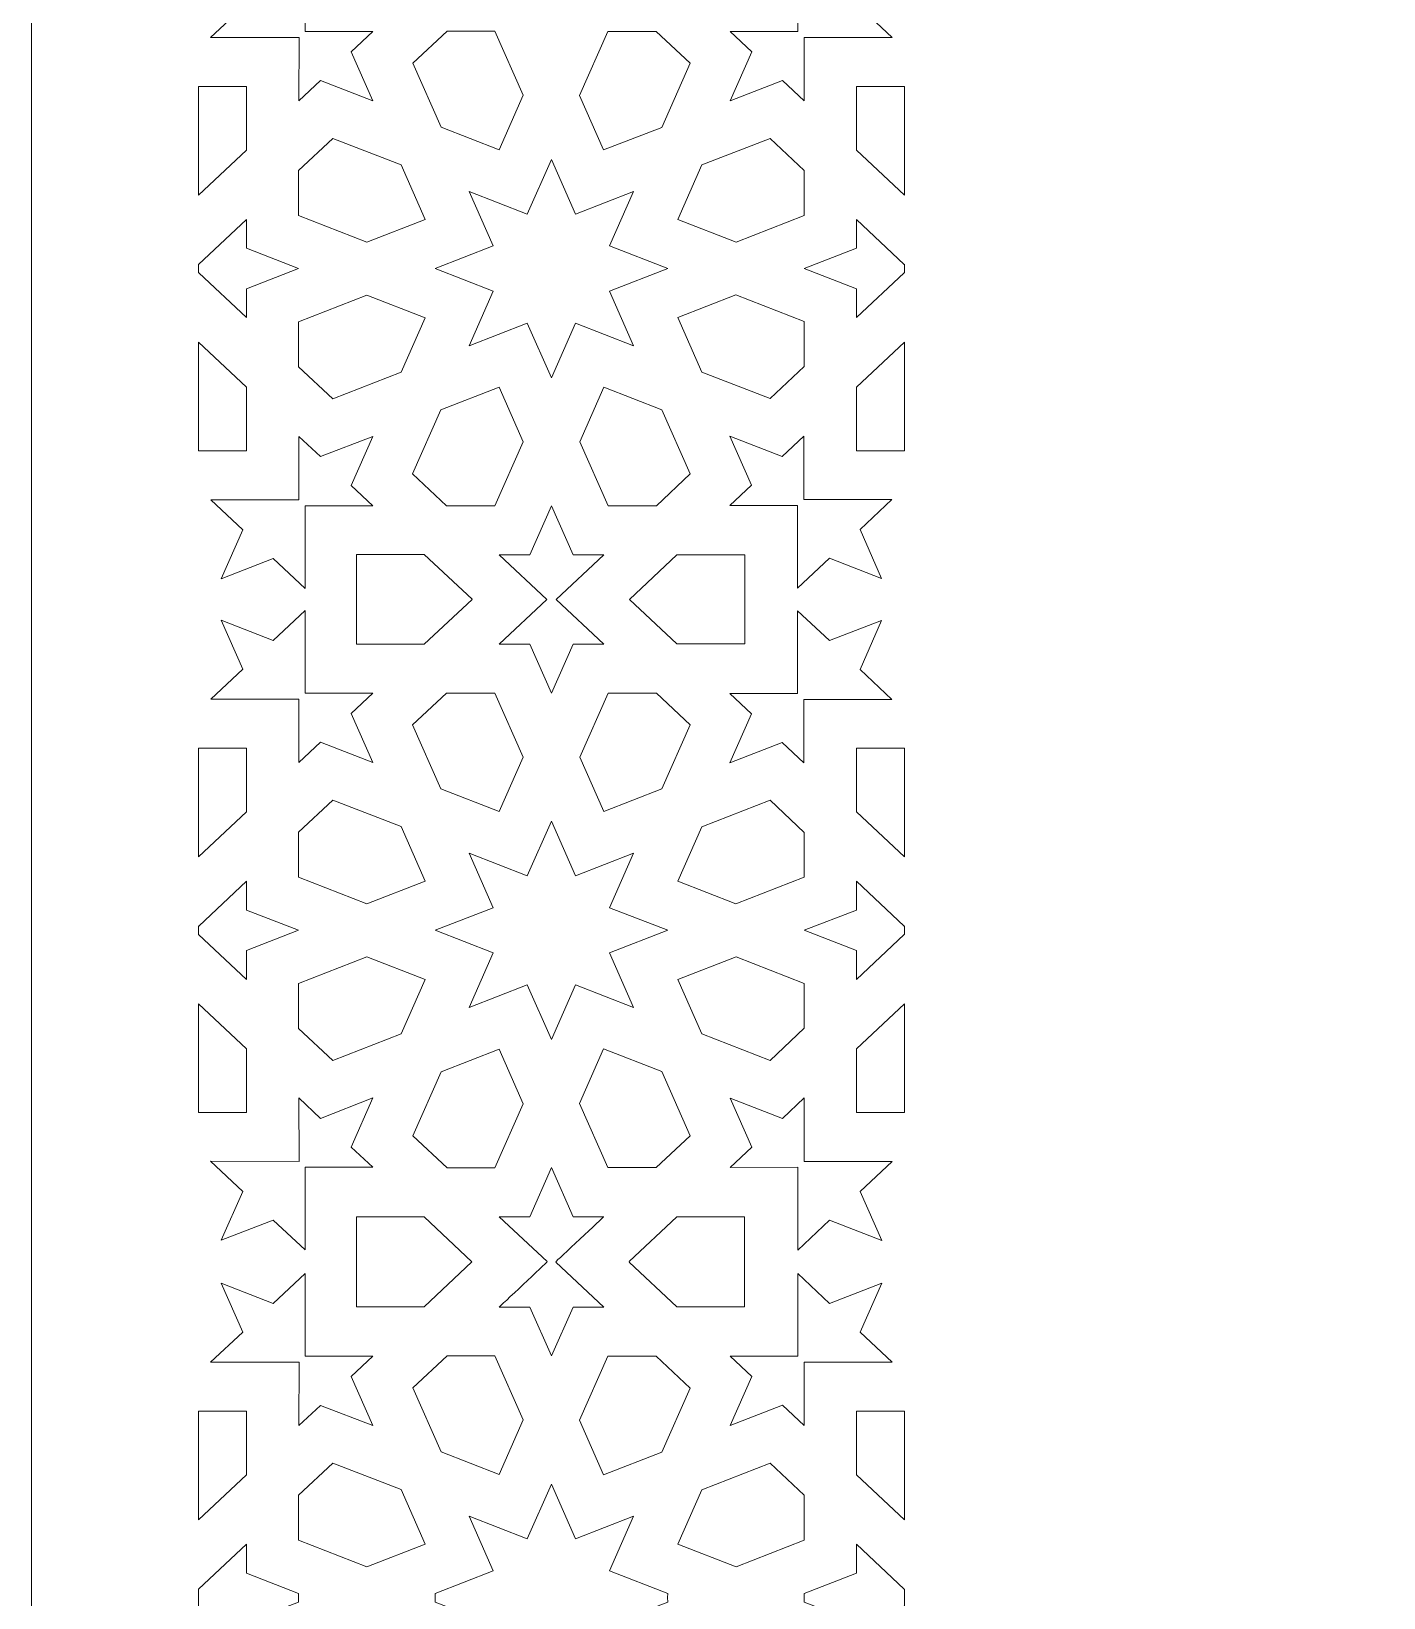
# Model space of a CAD drawing. Header units: millimetres. Extents: x -167 to 167, y -425 to 425.
# Drawn here: x -167 to -38.3, y -0.3 to 148.8 of the extents above; entities that cross this region are included whole.
import ezdxf

# ---------------------------------------------------------------- set-up
doc = ezdxf.new("R2010")
doc.units = ezdxf.units.MM
doc.header["$MEASUREMENT"] = 0
doc.layers.add('Layer 1', color=18, linetype='Continuous', true_color=0x000000)

msp = doc.modelspace()

# ---------------------------------------------------------------- linework, layer by layer
at = {"layer": 'Layer 1', "color": 250, "lineweight": 9, "true_color": 0x333333}
msp.add_lwpolyline([(-167.02, -424.72), (167.02, -424.72), (167.02, 424.72), (-167.02, 424.72)], close=True, dxfattribs=at)
for points, knots in [([(-146.91, 151.07), (-146.91, 151.07), (-148.97, 155.73), (-148.97, 155.73), (-148.97, 155.73), (-144, 153.8), (-144, 153.8), (-144, 153.8), (-140.97, 156.65), (-140.97, 156.65), (-140.97, 156.65), (-140.96, 148.78), (-140.96, 148.78), (-140.96, 148.78), (-134.53, 148.78), (-134.53, 148.78), (-134.53, 148.78), (-136.59, 146.84), (-136.59, 146.84), (-136.59, 146.84), (-134.53, 142.18), (-134.53, 142.18), (-134.53, 142.18), (-139.5, 144.11), (-139.5, 144.11), (-139.5, 144.11), (-141.56, 142.18), (-141.56, 142.18), (-141.56, 142.18), (-141.55, 148.22), (-141.55, 148.22), (-141.55, 148.22), (-149.96, 148.21), (-149.96, 148.21), (-149.96, 148.21), (-146.91, 151.07), (-146.91, 151.07)], [0, 0, 0, 0, 0.083333, 0.083333, 0.083333, 0.166667, 0.166667, 0.166667, 0.25, 0.25, 0.25, 0.333333, 0.333333, 0.333333, 0.416667, 0.416667, 0.416667, 0.5, 0.5, 0.5, 0.583333, 0.583333, 0.583333, 0.666667, 0.666667, 0.666667, 0.75, 0.75, 0.75, 0.833333, 0.833333, 0.833333, 0.916667, 0.916667, 0.916667, 1, 1, 1, 1]), ([(-94.1, 148.78), (-94.1, 148.78), (-94.09, 156.66), (-94.09, 156.66), (-94.09, 156.66), (-91.06, 153.8), (-91.06, 153.8), (-91.06, 153.8), (-86.09, 155.74), (-86.09, 155.74), (-86.09, 155.74), (-88.15, 151.07), (-88.15, 151.07), (-88.15, 151.07), (-85.1, 148.21), (-85.1, 148.21), (-85.1, 148.21), (-93.5, 148.22), (-93.5, 148.22), (-93.5, 148.22), (-93.5, 142.18), (-93.5, 142.18), (-93.5, 142.18), (-95.56, 144.12), (-95.56, 144.12), (-95.56, 144.12), (-100.53, 142.19), (-100.53, 142.19), (-100.53, 142.19), (-98.47, 146.85), (-98.47, 146.85), (-98.47, 146.85), (-100.53, 148.78), (-100.53, 148.78), (-100.53, 148.78), (-94.1, 148.78), (-94.1, 148.78)], [0, 0, 0, 0, 0.083333, 0.083333, 0.083333, 0.166667, 0.166667, 0.166667, 0.25, 0.25, 0.25, 0.333333, 0.333333, 0.333333, 0.416667, 0.416667, 0.416667, 0.5, 0.5, 0.5, 0.583333, 0.583333, 0.583333, 0.666667, 0.666667, 0.666667, 0.75, 0.75, 0.75, 0.833333, 0.833333, 0.833333, 0.916667, 0.916667, 0.916667, 1, 1, 1, 1]), ([(-127.47, 148.83), (-127.47, 148.83), (-122.91, 148.83), (-122.91, 148.83), (-122.91, 148.83), (-120.21, 142.73), (-120.21, 142.73), (-120.21, 142.73), (-122.51, 137.53), (-122.51, 137.53), (-122.51, 137.53), (-128.03, 139.68), (-128.03, 139.68), (-128.03, 139.68), (-130.72, 145.78), (-130.72, 145.78), (-130.72, 145.78), (-127.47, 148.83), (-127.47, 148.83)], [0, 0, 0, 0, 0.166667, 0.166667, 0.166667, 0.333333, 0.333333, 0.333333, 0.5, 0.5, 0.5, 0.666667, 0.666667, 0.666667, 0.833333, 0.833333, 0.833333, 1, 1, 1, 1]), ([(-112.16, 148.8), (-112.16, 148.8), (-107.56, 148.79), (-107.56, 148.79), (-107.56, 148.79), (-104.34, 145.76), (-104.34, 145.76), (-104.34, 145.76), (-107.03, 139.66), (-107.03, 139.66), (-107.03, 139.66), (-112.57, 137.51), (-112.57, 137.51), (-112.57, 137.51), (-114.85, 142.69), (-114.85, 142.69), (-114.85, 142.69), (-112.16, 148.8), (-112.16, 148.8)], [0, 0, 0, 0, 0.166667, 0.166667, 0.166667, 0.333333, 0.333333, 0.333333, 0.5, 0.5, 0.5, 0.666667, 0.666667, 0.666667, 0.833333, 0.833333, 0.833333, 1, 1, 1, 1]), ([(-146.56, 143.55), (-146.56, 143.55), (-146.56, 137.49), (-146.56, 137.49), (-146.56, 137.49), (-151.12, 133.21), (-151.12, 133.21), (-151.12, 133.21), (-151.12, 143.55), (-151.12, 143.55), (-151.12, 143.55), (-146.56, 143.55), (-146.56, 143.55)], [0, 0, 0, 0, 0.25, 0.25, 0.25, 0.5, 0.5, 0.5, 0.75, 0.75, 0.75, 1, 1, 1, 1]), ([(-83.95, 143.55), (-83.95, 143.55), (-83.95, 133.22), (-83.95, 133.22), (-83.95, 133.22), (-88.5, 137.49), (-88.5, 137.49), (-88.5, 137.49), (-88.5, 143.55), (-88.5, 143.55), (-88.5, 143.55), (-83.95, 143.55), (-83.95, 143.55)], [0, 0, 0, 0, 0.25, 0.25, 0.25, 0.5, 0.5, 0.5, 0.75, 0.75, 0.75, 1, 1, 1, 1]), ([(-138.34, 138.61), (-138.34, 138.61), (-131.84, 136.08), (-131.84, 136.08), (-131.84, 136.08), (-129.55, 130.9), (-129.55, 130.9), (-129.55, 130.9), (-135.09, 128.75), (-135.09, 128.75), (-135.09, 128.75), (-141.59, 131.27), (-141.59, 131.27), (-141.59, 131.27), (-141.59, 135.56), (-141.59, 135.56), (-141.59, 135.56), (-138.34, 138.61), (-138.34, 138.61)], [0, 0, 0, 0, 0.166667, 0.166667, 0.166667, 0.333333, 0.333333, 0.333333, 0.5, 0.5, 0.5, 0.666667, 0.666667, 0.666667, 0.833333, 0.833333, 0.833333, 1, 1, 1, 1]), ([(-103.22, 136.08), (-103.22, 136.08), (-96.72, 138.6), (-96.72, 138.6), (-96.72, 138.6), (-93.47, 135.55), (-93.47, 135.55), (-93.47, 135.55), (-93.47, 131.26), (-93.47, 131.26), (-93.47, 131.26), (-99.97, 128.74), (-99.97, 128.74), (-99.97, 128.74), (-105.5, 130.89), (-105.5, 130.89), (-105.5, 130.89), (-103.22, 136.08), (-103.22, 136.08)], [0, 0, 0, 0, 0.166667, 0.166667, 0.166667, 0.333333, 0.333333, 0.333333, 0.5, 0.5, 0.5, 0.666667, 0.666667, 0.666667, 0.833333, 0.833333, 0.833333, 1, 1, 1, 1]), ([(-123.07, 128.37), (-123.07, 128.37), (-125.36, 133.56), (-125.36, 133.56), (-125.36, 133.56), (-119.83, 131.41), (-119.83, 131.41), (-119.83, 131.41), (-117.53, 136.6), (-117.53, 136.6), (-117.53, 136.6), (-115.24, 131.41), (-115.24, 131.41), (-115.24, 131.41), (-109.71, 133.56), (-109.71, 133.56), (-109.71, 133.56), (-112, 128.37), (-112, 128.37), (-112, 128.37), (-106.47, 126.22), (-106.47, 126.22), (-106.47, 126.22), (-112, 124.07), (-112, 124.07), (-112, 124.07), (-109.71, 118.88), (-109.71, 118.88), (-109.71, 118.88), (-115.24, 121.03), (-115.24, 121.03), (-115.24, 121.03), (-117.53, 115.83), (-117.53, 115.83), (-117.53, 115.83), (-119.83, 121.03), (-119.83, 121.03), (-119.83, 121.03), (-125.36, 118.88), (-125.36, 118.88), (-125.36, 118.88), (-123.07, 124.07), (-123.07, 124.07), (-123.07, 124.07), (-128.6, 126.22), (-128.6, 126.22), (-128.6, 126.22), (-123.07, 128.37), (-123.07, 128.37)], [0, 0, 0, 0, 0.0625, 0.0625, 0.0625, 0.125, 0.125, 0.125, 0.1875, 0.1875, 0.1875, 0.25, 0.25, 0.25, 0.3125, 0.3125, 0.3125, 0.375, 0.375, 0.375, 0.4375, 0.4375, 0.4375, 0.5, 0.5, 0.5, 0.5625, 0.5625, 0.5625, 0.625, 0.625, 0.625, 0.6875, 0.6875, 0.6875, 0.75, 0.75, 0.75, 0.8125, 0.8125, 0.8125, 0.875, 0.875, 0.875, 0.9375, 0.9375, 0.9375, 1, 1, 1, 1]), ([(-151.11, 126.61), (-151.11, 126.61), (-146.56, 130.89), (-146.56, 130.89), (-146.56, 130.89), (-146.56, 128.15), (-146.56, 128.15), (-146.56, 128.15), (-141.59, 126.22), (-141.59, 126.22), (-141.59, 126.22), (-146.56, 124.29), (-146.56, 124.29), (-146.56, 124.29), (-146.56, 121.55), (-146.56, 121.55), (-146.56, 121.55), (-151.1, 125.82), (-151.1, 125.82), (-151.1, 125.82), (-151.12, 125.81), (-151.12, 125.81), (-151.12, 125.81), (-151.12, 126.62), (-151.12, 126.62), (-151.12, 126.62), (-151.11, 126.61), (-151.11, 126.61)], [0, 0, 0, 0, 0.111111, 0.111111, 0.111111, 0.222222, 0.222222, 0.222222, 0.333333, 0.333333, 0.333333, 0.444444, 0.444444, 0.444444, 0.555556, 0.555556, 0.555556, 0.666667, 0.666667, 0.666667, 0.777778, 0.777778, 0.777778, 0.888889, 0.888889, 0.888889, 1, 1, 1, 1]), ([(-88.51, 128.15), (-88.51, 128.15), (-88.51, 130.89), (-88.51, 130.89), (-88.51, 130.89), (-83.97, 126.61), (-83.97, 126.61), (-83.97, 126.61), (-83.95, 126.63), (-83.95, 126.63), (-83.95, 126.63), (-83.95, 125.81), (-83.95, 125.81), (-83.95, 125.81), (-83.97, 125.82), (-83.97, 125.82), (-83.97, 125.82), (-88.51, 121.55), (-88.51, 121.55), (-88.51, 121.55), (-88.51, 124.29), (-88.51, 124.29), (-88.51, 124.29), (-93.48, 126.22), (-93.48, 126.22), (-93.48, 126.22), (-88.51, 128.15), (-88.51, 128.15)], [0, 0, 0, 0, 0.111111, 0.111111, 0.111111, 0.222222, 0.222222, 0.222222, 0.333333, 0.333333, 0.333333, 0.444444, 0.444444, 0.444444, 0.555556, 0.555556, 0.555556, 0.666667, 0.666667, 0.666667, 0.777778, 0.777778, 0.777778, 0.888889, 0.888889, 0.888889, 1, 1, 1, 1]), ([(-135.09, 123.69), (-135.09, 123.69), (-129.56, 121.54), (-129.56, 121.54), (-129.56, 121.54), (-131.84, 116.35), (-131.84, 116.35), (-131.84, 116.35), (-138.34, 113.82), (-138.34, 113.82), (-138.34, 113.82), (-141.59, 116.88), (-141.59, 116.88), (-141.59, 116.88), (-141.59, 121.16), (-141.59, 121.16), (-141.59, 121.16), (-135.09, 123.69), (-135.09, 123.69)], [0, 0, 0, 0, 0.166667, 0.166667, 0.166667, 0.333333, 0.333333, 0.333333, 0.5, 0.5, 0.5, 0.666667, 0.666667, 0.666667, 0.833333, 0.833333, 0.833333, 1, 1, 1, 1]), ([(-99.98, 123.71), (-99.98, 123.71), (-93.48, 121.18), (-93.48, 121.18), (-93.48, 121.18), (-93.48, 116.89), (-93.48, 116.89), (-93.48, 116.89), (-96.73, 113.84), (-96.73, 113.84), (-96.73, 113.84), (-103.23, 116.37), (-103.23, 116.37), (-103.23, 116.37), (-105.52, 121.55), (-105.52, 121.55), (-105.52, 121.55), (-99.98, 123.71), (-99.98, 123.71)], [0, 0, 0, 0, 0.166667, 0.166667, 0.166667, 0.333333, 0.333333, 0.333333, 0.5, 0.5, 0.5, 0.666667, 0.666667, 0.666667, 0.833333, 0.833333, 0.833333, 1, 1, 1, 1]), ([(-146.56, 114.94), (-146.56, 114.94), (-146.56, 108.88), (-146.56, 108.88), (-146.56, 108.88), (-151.12, 108.88), (-151.12, 108.88), (-151.12, 108.88), (-151.12, 119.22), (-151.12, 119.22), (-151.12, 119.22), (-146.56, 114.94), (-146.56, 114.94)], [0, 0, 0, 0, 0.25, 0.25, 0.25, 0.5, 0.5, 0.5, 0.75, 0.75, 0.75, 1, 1, 1, 1]), ([(-83.95, 119.21), (-83.95, 119.21), (-83.95, 108.88), (-83.95, 108.88), (-83.95, 108.88), (-88.5, 108.88), (-88.5, 108.88), (-88.5, 108.88), (-88.5, 114.94), (-88.5, 114.94), (-88.5, 114.94), (-83.95, 119.21), (-83.95, 119.21)], [0, 0, 0, 0, 0.25, 0.25, 0.25, 0.5, 0.5, 0.5, 0.75, 0.75, 0.75, 1, 1, 1, 1]), ([(-128.05, 112.77), (-128.05, 112.77), (-122.51, 114.92), (-122.51, 114.92), (-122.51, 114.92), (-120.22, 109.74), (-120.22, 109.74), (-120.22, 109.74), (-122.91, 103.64), (-122.91, 103.64), (-122.91, 103.64), (-127.51, 103.64), (-127.51, 103.64), (-127.51, 103.64), (-130.74, 106.67), (-130.74, 106.67), (-130.74, 106.67), (-128.05, 112.77), (-128.05, 112.77)], [0, 0, 0, 0, 0.166667, 0.166667, 0.166667, 0.333333, 0.333333, 0.333333, 0.5, 0.5, 0.5, 0.666667, 0.666667, 0.666667, 0.833333, 0.833333, 0.833333, 1, 1, 1, 1]), ([(-112.56, 114.92), (-112.56, 114.92), (-107.02, 112.77), (-107.02, 112.77), (-107.02, 112.77), (-104.33, 106.67), (-104.33, 106.67), (-104.33, 106.67), (-107.55, 103.64), (-107.55, 103.64), (-107.55, 103.64), (-112.15, 103.64), (-112.15, 103.64), (-112.15, 103.64), (-114.84, 109.74), (-114.84, 109.74), (-114.84, 109.74), (-112.56, 114.92), (-112.56, 114.92)], [0, 0, 0, 0, 0.166667, 0.166667, 0.166667, 0.333333, 0.333333, 0.333333, 0.5, 0.5, 0.5, 0.666667, 0.666667, 0.666667, 0.833333, 0.833333, 0.833333, 1, 1, 1, 1]), ([(-141.56, 104.21), (-141.56, 104.21), (-141.56, 110.25), (-141.56, 110.25), (-141.56, 110.25), (-139.5, 108.32), (-139.5, 108.32), (-139.5, 108.32), (-134.53, 110.25), (-134.53, 110.25), (-134.53, 110.25), (-136.59, 105.59), (-136.59, 105.59), (-136.59, 105.59), (-134.53, 103.65), (-134.53, 103.65), (-134.53, 103.65), (-140.96, 103.65), (-140.96, 103.65), (-140.96, 103.65), (-140.96, 95.77), (-140.96, 95.77), (-140.96, 95.77), (-144, 98.62), (-144, 98.62), (-144, 98.62), (-148.97, 96.69), (-148.97, 96.69), (-148.97, 96.69), (-146.91, 101.36), (-146.91, 101.36), (-146.91, 101.36), (-149.95, 104.21), (-149.95, 104.21), (-149.95, 104.21), (-141.56, 104.21), (-141.56, 104.21)], [0, 0, 0, 0, 0.083333, 0.083333, 0.083333, 0.166667, 0.166667, 0.166667, 0.25, 0.25, 0.25, 0.333333, 0.333333, 0.333333, 0.416667, 0.416667, 0.416667, 0.5, 0.5, 0.5, 0.583333, 0.583333, 0.583333, 0.666667, 0.666667, 0.666667, 0.75, 0.75, 0.75, 0.833333, 0.833333, 0.833333, 0.916667, 0.916667, 0.916667, 1, 1, 1, 1]), ([(-98.49, 105.61), (-98.49, 105.61), (-100.55, 110.27), (-100.55, 110.27), (-100.55, 110.27), (-95.59, 108.34), (-95.59, 108.34), (-95.59, 108.34), (-93.52, 110.28), (-93.52, 110.28), (-93.52, 110.28), (-93.53, 104.24), (-93.53, 104.24), (-93.53, 104.24), (-85.13, 104.24), (-85.13, 104.24), (-85.13, 104.24), (-88.17, 101.38), (-88.17, 101.38), (-88.17, 101.38), (-86.11, 96.72), (-86.11, 96.72), (-86.11, 96.72), (-91.08, 98.65), (-91.08, 98.65), (-91.08, 98.65), (-94.12, 95.8), (-94.12, 95.8), (-94.12, 95.8), (-94.12, 103.68), (-94.12, 103.68), (-94.12, 103.68), (-100.56, 103.67), (-100.56, 103.67), (-100.56, 103.67), (-98.49, 105.61), (-98.49, 105.61)], [0, 0, 0, 0, 0.083333, 0.083333, 0.083333, 0.166667, 0.166667, 0.166667, 0.25, 0.25, 0.25, 0.333333, 0.333333, 0.333333, 0.416667, 0.416667, 0.416667, 0.5, 0.5, 0.5, 0.583333, 0.583333, 0.583333, 0.666667, 0.666667, 0.666667, 0.75, 0.75, 0.75, 0.833333, 0.833333, 0.833333, 0.916667, 0.916667, 0.916667, 1, 1, 1, 1]), ([(-119.58, 98.97), (-119.58, 98.97), (-117.52, 103.64), (-117.52, 103.64), (-117.52, 103.64), (-115.47, 98.97), (-115.47, 98.97), (-115.47, 98.97), (-112.55, 98.97), (-112.55, 98.97), (-112.55, 98.97), (-117.08, 94.73), (-117.08, 94.73), (-117.08, 94.73), (-112.55, 90.48), (-112.55, 90.48), (-112.55, 90.48), (-115.47, 90.48), (-115.47, 90.48), (-115.47, 90.48), (-117.52, 85.82), (-117.52, 85.82), (-117.52, 85.82), (-119.58, 90.48), (-119.58, 90.48), (-119.58, 90.48), (-122.5, 90.48), (-122.5, 90.48), (-122.5, 90.48), (-117.97, 94.73), (-117.97, 94.73), (-117.97, 94.73), (-122.5, 98.97), (-122.5, 98.97), (-122.5, 98.97), (-119.58, 98.97), (-119.58, 98.97)], [0, 0, 0, 0, 0.083333, 0.083333, 0.083333, 0.166667, 0.166667, 0.166667, 0.25, 0.25, 0.25, 0.333333, 0.333333, 0.333333, 0.416667, 0.416667, 0.416667, 0.5, 0.5, 0.5, 0.583333, 0.583333, 0.583333, 0.666667, 0.666667, 0.666667, 0.75, 0.75, 0.75, 0.833333, 0.833333, 0.833333, 0.916667, 0.916667, 0.916667, 1, 1, 1, 1]), ([(-129.63, 99), (-129.63, 99), (-125.09, 94.74), (-125.09, 94.74), (-125.09, 94.74), (-125.1, 94.73), (-125.09, 94.72), (-125.09, 94.72), (-129.63, 90.46), (-129.63, 90.46), (-129.63, 90.46), (-136.09, 90.46), (-136.09, 90.46), (-136.09, 90.46), (-136.09, 99), (-136.09, 99), (-136.09, 99), (-129.63, 99), (-129.63, 99)], [0, 0, 0, 0, 0.142857, 0.142857, 0.142857, 0.428571, 0.428571, 0.428571, 0.571429, 0.571429, 0.571429, 0.714286, 0.714286, 0.714286, 0.857143, 0.857143, 0.857143, 1, 1, 1, 1]), ([(-105.6, 98.97), (-105.6, 98.97), (-99.14, 98.97), (-99.14, 98.97), (-99.14, 98.97), (-99.14, 90.49), (-99.14, 90.49), (-99.14, 90.49), (-105.6, 90.49), (-105.6, 90.49), (-105.6, 90.49), (-110.12, 94.73), (-110.12, 94.73), (-110.12, 94.73), (-105.6, 98.97), (-105.6, 98.97)], [0, 0, 0, 0, 0.2, 0.2, 0.2, 0.4, 0.4, 0.4, 0.6, 0.6, 0.6, 0.8, 0.8, 0.8, 1, 1, 1, 1]), ([(-146.91, 88.1), (-146.91, 88.1), (-148.97, 92.77), (-148.97, 92.77), (-148.97, 92.77), (-144, 90.83), (-144, 90.83), (-144, 90.83), (-140.96, 93.69), (-140.96, 93.69), (-140.96, 93.69), (-140.96, 85.8), (-140.96, 85.8), (-140.96, 85.8), (-134.53, 85.81), (-134.53, 85.81), (-134.53, 85.81), (-136.59, 83.87), (-136.59, 83.87), (-136.59, 83.87), (-134.53, 79.21), (-134.53, 79.21), (-134.53, 79.21), (-139.5, 81.14), (-139.5, 81.14), (-139.5, 81.14), (-141.56, 79.2), (-141.56, 79.2), (-141.56, 79.2), (-141.56, 85.24), (-141.56, 85.24), (-141.56, 85.24), (-149.95, 85.25), (-149.95, 85.25), (-149.95, 85.25), (-146.91, 88.1), (-146.91, 88.1)], [0, 0, 0, 0, 0.083333, 0.083333, 0.083333, 0.166667, 0.166667, 0.166667, 0.25, 0.25, 0.25, 0.333333, 0.333333, 0.333333, 0.416667, 0.416667, 0.416667, 0.5, 0.5, 0.5, 0.583333, 0.583333, 0.583333, 0.666667, 0.666667, 0.666667, 0.75, 0.75, 0.75, 0.833333, 0.833333, 0.833333, 0.916667, 0.916667, 0.916667, 1, 1, 1, 1]), ([(-94.12, 85.78), (-94.12, 85.78), (-94.12, 93.66), (-94.12, 93.66), (-94.12, 93.66), (-91.08, 90.81), (-91.08, 90.81), (-91.08, 90.81), (-86.11, 92.74), (-86.11, 92.74), (-86.11, 92.74), (-88.17, 88.07), (-88.17, 88.07), (-88.17, 88.07), (-85.13, 85.22), (-85.13, 85.22), (-85.13, 85.22), (-93.53, 85.22), (-93.53, 85.22), (-93.53, 85.22), (-93.52, 79.18), (-93.52, 79.18), (-93.52, 79.18), (-95.59, 81.12), (-95.59, 81.12), (-95.59, 81.12), (-100.55, 79.19), (-100.55, 79.19), (-100.55, 79.19), (-98.49, 83.85), (-98.49, 83.85), (-98.49, 83.85), (-100.56, 85.79), (-100.56, 85.79), (-100.56, 85.79), (-94.12, 85.78), (-94.12, 85.78)], [0, 0, 0, 0, 0.083333, 0.083333, 0.083333, 0.166667, 0.166667, 0.166667, 0.25, 0.25, 0.25, 0.333333, 0.333333, 0.333333, 0.416667, 0.416667, 0.416667, 0.5, 0.5, 0.5, 0.583333, 0.583333, 0.583333, 0.666667, 0.666667, 0.666667, 0.75, 0.75, 0.75, 0.833333, 0.833333, 0.833333, 0.916667, 0.916667, 0.916667, 1, 1, 1, 1]), ([(-127.51, 85.82), (-127.51, 85.82), (-122.91, 85.82), (-122.91, 85.82), (-122.91, 85.82), (-120.22, 79.72), (-120.22, 79.72), (-120.22, 79.72), (-122.51, 74.53), (-122.51, 74.53), (-122.51, 74.53), (-128.05, 76.69), (-128.05, 76.69), (-128.05, 76.69), (-130.74, 82.79), (-130.74, 82.79), (-130.74, 82.79), (-127.51, 85.82), (-127.51, 85.82)], [0, 0, 0, 0, 0.166667, 0.166667, 0.166667, 0.333333, 0.333333, 0.333333, 0.5, 0.5, 0.5, 0.666667, 0.666667, 0.666667, 0.833333, 0.833333, 0.833333, 1, 1, 1, 1]), ([(-112.15, 85.82), (-112.15, 85.82), (-107.55, 85.82), (-107.55, 85.82), (-107.55, 85.82), (-104.33, 82.79), (-104.33, 82.79), (-104.33, 82.79), (-107.02, 76.69), (-107.02, 76.69), (-107.02, 76.69), (-112.56, 74.53), (-112.56, 74.53), (-112.56, 74.53), (-114.84, 79.72), (-114.84, 79.72), (-114.84, 79.72), (-112.15, 85.82), (-112.15, 85.82)], [0, 0, 0, 0, 0.166667, 0.166667, 0.166667, 0.333333, 0.333333, 0.333333, 0.5, 0.5, 0.5, 0.666667, 0.666667, 0.666667, 0.833333, 0.833333, 0.833333, 1, 1, 1, 1]), ([(-146.56, 80.58), (-146.56, 80.58), (-146.56, 74.52), (-146.56, 74.52), (-146.56, 74.52), (-151.12, 70.23), (-151.12, 70.23), (-151.12, 70.23), (-151.12, 80.58), (-151.12, 80.58), (-151.12, 80.58), (-146.56, 80.58), (-146.56, 80.58)], [0, 0, 0, 0, 0.25, 0.25, 0.25, 0.5, 0.5, 0.5, 0.75, 0.75, 0.75, 1, 1, 1, 1]), ([(-83.95, 80.58), (-83.95, 80.58), (-83.95, 70.24), (-83.95, 70.24), (-83.95, 70.24), (-88.5, 74.52), (-88.5, 74.52), (-88.5, 74.52), (-88.5, 80.58), (-88.5, 80.58), (-88.5, 80.58), (-83.95, 80.58), (-83.95, 80.58)], [0, 0, 0, 0, 0.25, 0.25, 0.25, 0.5, 0.5, 0.5, 0.75, 0.75, 0.75, 1, 1, 1, 1]), ([(-138.34, 75.63), (-138.34, 75.63), (-131.84, 73.11), (-131.84, 73.11), (-131.84, 73.11), (-129.56, 67.92), (-129.56, 67.92), (-129.56, 67.92), (-135.09, 65.77), (-135.09, 65.77), (-135.09, 65.77), (-141.59, 68.29), (-141.59, 68.29), (-141.59, 68.29), (-141.59, 72.58), (-141.59, 72.58), (-141.59, 72.58), (-138.34, 75.63), (-138.34, 75.63)], [0, 0, 0, 0, 0.166667, 0.166667, 0.166667, 0.333333, 0.333333, 0.333333, 0.5, 0.5, 0.5, 0.666667, 0.666667, 0.666667, 0.833333, 0.833333, 0.833333, 1, 1, 1, 1]), ([(-103.23, 73.09), (-103.23, 73.09), (-96.73, 75.62), (-96.73, 75.62), (-96.73, 75.62), (-93.48, 72.56), (-93.48, 72.56), (-93.48, 72.56), (-93.48, 68.28), (-93.48, 68.28), (-93.48, 68.28), (-99.98, 65.75), (-99.98, 65.75), (-99.98, 65.75), (-105.52, 67.91), (-105.52, 67.91), (-105.52, 67.91), (-103.23, 73.09), (-103.23, 73.09)], [0, 0, 0, 0, 0.166667, 0.166667, 0.166667, 0.333333, 0.333333, 0.333333, 0.5, 0.5, 0.5, 0.666667, 0.666667, 0.666667, 0.833333, 0.833333, 0.833333, 1, 1, 1, 1]), ([(-123.07, 65.39), (-123.07, 65.39), (-125.36, 70.58), (-125.36, 70.58), (-125.36, 70.58), (-119.83, 68.43), (-119.83, 68.43), (-119.83, 68.43), (-117.53, 73.62), (-117.53, 73.62), (-117.53, 73.62), (-115.24, 68.43), (-115.24, 68.43), (-115.24, 68.43), (-109.71, 70.58), (-109.71, 70.58), (-109.71, 70.58), (-112, 65.39), (-112, 65.39), (-112, 65.39), (-106.47, 63.24), (-106.47, 63.24), (-106.47, 63.24), (-112, 61.09), (-112, 61.09), (-112, 61.09), (-109.71, 55.9), (-109.71, 55.9), (-109.71, 55.9), (-115.24, 58.05), (-115.24, 58.05), (-115.24, 58.05), (-117.53, 52.85), (-117.53, 52.85), (-117.53, 52.85), (-119.83, 58.05), (-119.83, 58.05), (-119.83, 58.05), (-125.36, 55.9), (-125.36, 55.9), (-125.36, 55.9), (-123.07, 61.09), (-123.07, 61.09), (-123.07, 61.09), (-128.6, 63.24), (-128.6, 63.24), (-128.6, 63.24), (-123.07, 65.39), (-123.07, 65.39)], [0, 0, 0, 0, 0.0625, 0.0625, 0.0625, 0.125, 0.125, 0.125, 0.1875, 0.1875, 0.1875, 0.25, 0.25, 0.25, 0.3125, 0.3125, 0.3125, 0.375, 0.375, 0.375, 0.4375, 0.4375, 0.4375, 0.5, 0.5, 0.5, 0.5625, 0.5625, 0.5625, 0.625, 0.625, 0.625, 0.6875, 0.6875, 0.6875, 0.75, 0.75, 0.75, 0.8125, 0.8125, 0.8125, 0.875, 0.875, 0.875, 0.9375, 0.9375, 0.9375, 1, 1, 1, 1]), ([(-151.1, 63.64), (-151.1, 63.64), (-146.56, 67.91), (-146.56, 67.91), (-146.56, 67.91), (-146.56, 65.17), (-146.56, 65.17), (-146.56, 65.17), (-141.59, 63.24), (-141.59, 63.24), (-141.59, 63.24), (-146.56, 61.31), (-146.56, 61.31), (-146.56, 61.31), (-146.56, 58.57), (-146.56, 58.57), (-146.56, 58.57), (-151.11, 62.84), (-151.11, 62.84), (-151.11, 62.84), (-151.12, 62.83), (-151.12, 62.83), (-151.12, 62.83), (-151.12, 63.65), (-151.12, 63.65), (-151.12, 63.65), (-151.1, 63.64), (-151.1, 63.64)], [0, 0, 0, 0, 0.111111, 0.111111, 0.111111, 0.222222, 0.222222, 0.222222, 0.333333, 0.333333, 0.333333, 0.444444, 0.444444, 0.444444, 0.555556, 0.555556, 0.555556, 0.666667, 0.666667, 0.666667, 0.777778, 0.777778, 0.777778, 0.888889, 0.888889, 0.888889, 1, 1, 1, 1]), ([(-88.51, 65.17), (-88.51, 65.17), (-88.51, 67.91), (-88.51, 67.91), (-88.51, 67.91), (-83.97, 63.64), (-83.97, 63.64), (-83.97, 63.64), (-83.95, 63.65), (-83.95, 63.65), (-83.95, 63.65), (-83.95, 62.83), (-83.95, 62.83), (-83.95, 62.83), (-83.97, 62.84), (-83.97, 62.84), (-83.97, 62.84), (-88.51, 58.57), (-88.51, 58.57), (-88.51, 58.57), (-88.51, 61.31), (-88.51, 61.31), (-88.51, 61.31), (-93.48, 63.24), (-93.48, 63.24), (-93.48, 63.24), (-88.51, 65.17), (-88.51, 65.17)], [0, 0, 0, 0, 0.111111, 0.111111, 0.111111, 0.222222, 0.222222, 0.222222, 0.333333, 0.333333, 0.333333, 0.444444, 0.444444, 0.444444, 0.555556, 0.555556, 0.555556, 0.666667, 0.666667, 0.666667, 0.777778, 0.777778, 0.777778, 0.888889, 0.888889, 0.888889, 1, 1, 1, 1]), ([(-135.09, 60.71), (-135.09, 60.71), (-129.55, 58.56), (-129.55, 58.56), (-129.55, 58.56), (-131.84, 53.37), (-131.84, 53.37), (-131.84, 53.37), (-138.34, 50.85), (-138.34, 50.85), (-138.34, 50.85), (-141.59, 53.9), (-141.59, 53.9), (-141.59, 53.9), (-141.59, 58.19), (-141.59, 58.19), (-141.59, 58.19), (-135.09, 60.71), (-135.09, 60.71)], [0, 0, 0, 0, 0.166667, 0.166667, 0.166667, 0.333333, 0.333333, 0.333333, 0.5, 0.5, 0.5, 0.666667, 0.666667, 0.666667, 0.833333, 0.833333, 0.833333, 1, 1, 1, 1]), ([(-99.97, 60.72), (-99.97, 60.72), (-93.47, 58.19), (-93.47, 58.19), (-93.47, 58.19), (-93.47, 53.91), (-93.47, 53.91), (-93.47, 53.91), (-96.72, 50.85), (-96.72, 50.85), (-96.72, 50.85), (-103.22, 53.38), (-103.22, 53.38), (-103.22, 53.38), (-105.5, 58.57), (-105.5, 58.57), (-105.5, 58.57), (-99.97, 60.72), (-99.97, 60.72)], [0, 0, 0, 0, 0.166667, 0.166667, 0.166667, 0.333333, 0.333333, 0.333333, 0.5, 0.5, 0.5, 0.666667, 0.666667, 0.666667, 0.833333, 0.833333, 0.833333, 1, 1, 1, 1]), ([(-146.56, 51.96), (-146.56, 51.96), (-146.56, 45.9), (-146.56, 45.9), (-146.56, 45.9), (-151.12, 45.9), (-151.12, 45.9), (-151.12, 45.9), (-151.12, 56.24), (-151.12, 56.24), (-151.12, 56.24), (-146.56, 51.96), (-146.56, 51.96)], [0, 0, 0, 0, 0.25, 0.25, 0.25, 0.5, 0.5, 0.5, 0.75, 0.75, 0.75, 1, 1, 1, 1]), ([(-83.95, 56.24), (-83.95, 56.24), (-83.95, 45.9), (-83.95, 45.9), (-83.95, 45.9), (-88.5, 45.9), (-88.5, 45.9), (-88.5, 45.9), (-88.5, 51.96), (-88.5, 51.96), (-88.5, 51.96), (-83.95, 56.24), (-83.95, 56.24)], [0, 0, 0, 0, 0.25, 0.25, 0.25, 0.5, 0.5, 0.5, 0.75, 0.75, 0.75, 1, 1, 1, 1]), ([(-128.03, 49.78), (-128.03, 49.78), (-122.51, 51.93), (-122.51, 51.93), (-122.51, 51.93), (-120.21, 46.73), (-120.21, 46.73), (-120.21, 46.73), (-122.91, 40.63), (-122.91, 40.63), (-122.91, 40.63), (-127.47, 40.63), (-127.47, 40.63), (-127.47, 40.63), (-130.72, 43.68), (-130.72, 43.68), (-130.72, 43.68), (-128.03, 49.78), (-128.03, 49.78)], [0, 0, 0, 0, 0.166667, 0.166667, 0.166667, 0.333333, 0.333333, 0.333333, 0.5, 0.5, 0.5, 0.666667, 0.666667, 0.666667, 0.833333, 0.833333, 0.833333, 1, 1, 1, 1]), ([(-112.57, 51.95), (-112.57, 51.95), (-107.03, 49.8), (-107.03, 49.8), (-107.03, 49.8), (-104.34, 43.69), (-104.34, 43.69), (-104.34, 43.69), (-107.56, 40.66), (-107.56, 40.66), (-107.56, 40.66), (-112.16, 40.66), (-112.16, 40.66), (-112.16, 40.66), (-114.85, 46.76), (-114.85, 46.76), (-114.85, 46.76), (-112.57, 51.95), (-112.57, 51.95)], [0, 0, 0, 0, 0.166667, 0.166667, 0.166667, 0.333333, 0.333333, 0.333333, 0.5, 0.5, 0.5, 0.666667, 0.666667, 0.666667, 0.833333, 0.833333, 0.833333, 1, 1, 1, 1]), ([(-141.55, 41.24), (-141.55, 41.24), (-141.56, 47.28), (-141.56, 47.28), (-141.56, 47.28), (-139.5, 45.34), (-139.5, 45.34), (-139.5, 45.34), (-134.53, 47.28), (-134.53, 47.28), (-134.53, 47.28), (-136.59, 42.61), (-136.59, 42.61), (-136.59, 42.61), (-134.53, 40.68), (-134.53, 40.68), (-134.53, 40.68), (-140.96, 40.68), (-140.96, 40.68), (-140.96, 40.68), (-140.97, 32.81), (-140.97, 32.81), (-140.97, 32.81), (-144, 35.66), (-144, 35.66), (-144, 35.66), (-148.97, 33.73), (-148.97, 33.73), (-148.97, 33.73), (-146.91, 38.39), (-146.91, 38.39), (-146.91, 38.39), (-149.96, 41.25), (-149.96, 41.25), (-149.96, 41.25), (-141.55, 41.24), (-141.55, 41.24)], [0, 0, 0, 0, 0.083333, 0.083333, 0.083333, 0.166667, 0.166667, 0.166667, 0.25, 0.25, 0.25, 0.333333, 0.333333, 0.333333, 0.416667, 0.416667, 0.416667, 0.5, 0.5, 0.5, 0.583333, 0.583333, 0.583333, 0.666667, 0.666667, 0.666667, 0.75, 0.75, 0.75, 0.833333, 0.833333, 0.833333, 0.916667, 0.916667, 0.916667, 1, 1, 1, 1]), ([(-98.47, 42.61), (-98.47, 42.61), (-100.53, 47.27), (-100.53, 47.27), (-100.53, 47.27), (-95.56, 45.34), (-95.56, 45.34), (-95.56, 45.34), (-93.5, 47.28), (-93.5, 47.28), (-93.5, 47.28), (-93.5, 41.24), (-93.5, 41.24), (-93.5, 41.24), (-85.1, 41.24), (-85.1, 41.24), (-85.1, 41.24), (-88.15, 38.38), (-88.15, 38.38), (-88.15, 38.38), (-86.09, 33.72), (-86.09, 33.72), (-86.09, 33.72), (-91.06, 35.65), (-91.06, 35.65), (-91.06, 35.65), (-94.09, 32.8), (-94.09, 32.8), (-94.09, 32.8), (-94.1, 40.68), (-94.1, 40.68), (-94.1, 40.68), (-100.53, 40.67), (-100.53, 40.67), (-100.53, 40.67), (-98.47, 42.61), (-98.47, 42.61)], [0, 0, 0, 0, 0.083333, 0.083333, 0.083333, 0.166667, 0.166667, 0.166667, 0.25, 0.25, 0.25, 0.333333, 0.333333, 0.333333, 0.416667, 0.416667, 0.416667, 0.5, 0.5, 0.5, 0.583333, 0.583333, 0.583333, 0.666667, 0.666667, 0.666667, 0.75, 0.75, 0.75, 0.833333, 0.833333, 0.833333, 0.916667, 0.916667, 0.916667, 1, 1, 1, 1]), ([(-119.58, 35.98), (-119.58, 35.98), (-117.53, 40.65), (-117.53, 40.65), (-117.53, 40.65), (-115.47, 35.98), (-115.47, 35.98), (-115.47, 35.98), (-112.55, 35.98), (-112.55, 35.98), (-112.55, 35.98), (-117.1, 31.72), (-117.11, 31.71), (-117.11, 31.71), (-117.08, 31.68), (-117.08, 31.68), (-117.08, 31.68), (-117.11, 31.65), (-117.1, 31.65), (-117.1, 31.65), (-112.55, 27.38), (-112.55, 27.38), (-112.55, 27.38), (-115.47, 27.38), (-115.47, 27.38), (-115.47, 27.38), (-117.53, 22.72), (-117.53, 22.72), (-117.53, 22.72), (-119.58, 27.38), (-119.58, 27.38), (-119.58, 27.38), (-122.5, 27.38), (-122.5, 27.38), (-122.5, 27.38), (-117.95, 31.65), (-117.95, 31.66), (-117.95, 31.66), (-117.98, 31.68), (-117.98, 31.68), (-117.98, 31.68), (-117.95, 31.71), (-117.95, 31.72), (-117.95, 31.72), (-122.5, 35.98), (-122.5, 35.98), (-122.5, 35.98), (-119.58, 35.98), (-119.58, 35.98)], [0, 0, 0, 0, 0.045455, 0.045455, 0.045455, 0.090909, 0.090909, 0.090909, 0.136364, 0.136364, 0.136364, 0.227273, 0.227273, 0.227273, 0.272727, 0.272727, 0.272727, 0.363636, 0.363636, 0.363636, 0.409091, 0.409091, 0.409091, 0.454545, 0.454545, 0.454545, 0.5, 0.5, 0.5, 0.545455, 0.545455, 0.545455, 0.590909, 0.590909, 0.590909, 0.727273, 0.727273, 0.727273, 0.772727, 0.772727, 0.772727, 0.909091, 0.909091, 0.909091, 0.954545, 0.954545, 0.954545, 1, 1, 1, 1]), ([(-129.64, 35.96), (-129.64, 35.96), (-125.1, 31.68), (-125.1, 31.68), (-125.1, 31.68), (-129.64, 27.41), (-129.64, 27.41), (-129.64, 27.41), (-136.09, 27.41), (-136.09, 27.41), (-136.09, 27.41), (-136.09, 35.96), (-136.09, 35.96), (-136.09, 35.96), (-129.64, 35.96), (-129.64, 35.96)], [0, 0, 0, 0, 0.2, 0.2, 0.2, 0.4, 0.4, 0.4, 0.6, 0.6, 0.6, 0.8, 0.8, 0.8, 1, 1, 1, 1]), ([(-105.61, 35.98), (-105.61, 35.98), (-99.15, 35.98), (-99.15, 35.98), (-99.15, 35.98), (-99.15, 27.39), (-99.15, 27.39), (-99.15, 27.39), (-105.61, 27.39), (-105.61, 27.39), (-105.61, 27.39), (-110.14, 31.66), (-110.14, 31.66), (-110.14, 31.66), (-110.12, 31.68), (-110.12, 31.68), (-110.12, 31.68), (-110.14, 31.71), (-110.14, 31.71), (-110.14, 31.71), (-105.61, 35.98), (-105.61, 35.98)], [0, 0, 0, 0, 0.142857, 0.142857, 0.142857, 0.285714, 0.285714, 0.285714, 0.428571, 0.428571, 0.428571, 0.571429, 0.571429, 0.571429, 0.714286, 0.714286, 0.714286, 0.857143, 0.857143, 0.857143, 1, 1, 1, 1]), ([(-146.91, 24.98), (-146.91, 24.98), (-148.97, 29.64), (-148.97, 29.64), (-148.97, 29.64), (-144, 27.71), (-144, 27.71), (-144, 27.71), (-140.97, 30.56), (-140.97, 30.56), (-140.97, 30.56), (-140.96, 22.69), (-140.96, 22.69), (-140.96, 22.69), (-134.53, 22.69), (-134.53, 22.69), (-134.53, 22.69), (-136.59, 20.76), (-136.59, 20.76), (-136.59, 20.76), (-134.53, 16.09), (-134.53, 16.09), (-134.53, 16.09), (-139.5, 18.02), (-139.5, 18.02), (-139.5, 18.02), (-141.56, 16.09), (-141.56, 16.09), (-141.56, 16.09), (-141.55, 22.13), (-141.55, 22.13), (-141.55, 22.13), (-149.96, 22.12), (-149.96, 22.12), (-149.96, 22.12), (-146.91, 24.98), (-146.91, 24.98)], [0, 0, 0, 0, 0.083333, 0.083333, 0.083333, 0.166667, 0.166667, 0.166667, 0.25, 0.25, 0.25, 0.333333, 0.333333, 0.333333, 0.416667, 0.416667, 0.416667, 0.5, 0.5, 0.5, 0.583333, 0.583333, 0.583333, 0.666667, 0.666667, 0.666667, 0.75, 0.75, 0.75, 0.833333, 0.833333, 0.833333, 0.916667, 0.916667, 0.916667, 1, 1, 1, 1]), ([(-94.1, 22.69), (-94.1, 22.69), (-94.09, 30.57), (-94.09, 30.57), (-94.09, 30.57), (-91.06, 27.72), (-91.06, 27.72), (-91.06, 27.72), (-86.09, 29.65), (-86.09, 29.65), (-86.09, 29.65), (-88.15, 24.98), (-88.15, 24.98), (-88.15, 24.98), (-85.1, 22.13), (-85.1, 22.13), (-85.1, 22.13), (-93.5, 22.13), (-93.5, 22.13), (-93.5, 22.13), (-93.5, 16.09), (-93.5, 16.09), (-93.5, 16.09), (-95.56, 18.03), (-95.56, 18.03), (-95.56, 18.03), (-100.53, 16.1), (-100.53, 16.1), (-100.53, 16.1), (-98.47, 20.76), (-98.47, 20.76), (-98.47, 20.76), (-100.53, 22.7), (-100.53, 22.7), (-100.53, 22.7), (-94.1, 22.69), (-94.1, 22.69)], [0, 0, 0, 0, 0.083333, 0.083333, 0.083333, 0.166667, 0.166667, 0.166667, 0.25, 0.25, 0.25, 0.333333, 0.333333, 0.333333, 0.416667, 0.416667, 0.416667, 0.5, 0.5, 0.5, 0.583333, 0.583333, 0.583333, 0.666667, 0.666667, 0.666667, 0.75, 0.75, 0.75, 0.833333, 0.833333, 0.833333, 0.916667, 0.916667, 0.916667, 1, 1, 1, 1]), ([(-127.47, 22.74), (-127.47, 22.74), (-122.91, 22.74), (-122.91, 22.74), (-122.91, 22.74), (-120.21, 16.64), (-120.21, 16.64), (-120.21, 16.64), (-122.51, 11.44), (-122.51, 11.44), (-122.51, 11.44), (-128.03, 13.59), (-128.03, 13.59), (-128.03, 13.59), (-130.72, 19.69), (-130.72, 19.69), (-130.72, 19.69), (-127.47, 22.74), (-127.47, 22.74)], [0, 0, 0, 0, 0.166667, 0.166667, 0.166667, 0.333333, 0.333333, 0.333333, 0.5, 0.5, 0.5, 0.666667, 0.666667, 0.666667, 0.833333, 0.833333, 0.833333, 1, 1, 1, 1]), ([(-112.16, 22.71), (-112.16, 22.71), (-107.56, 22.7), (-107.56, 22.7), (-107.56, 22.7), (-104.34, 19.67), (-104.34, 19.67), (-104.34, 19.67), (-107.03, 13.57), (-107.03, 13.57), (-107.03, 13.57), (-112.57, 11.42), (-112.57, 11.42), (-112.57, 11.42), (-114.85, 16.6), (-114.85, 16.6), (-114.85, 16.6), (-112.16, 22.71), (-112.16, 22.71)], [0, 0, 0, 0, 0.166667, 0.166667, 0.166667, 0.333333, 0.333333, 0.333333, 0.5, 0.5, 0.5, 0.666667, 0.666667, 0.666667, 0.833333, 0.833333, 0.833333, 1, 1, 1, 1]), ([(-146.56, 17.47), (-146.56, 17.47), (-146.56, 11.4), (-146.56, 11.4), (-146.56, 11.4), (-151.12, 7.12), (-151.12, 7.12), (-151.12, 7.12), (-151.12, 17.47), (-151.12, 17.47), (-151.12, 17.47), (-146.56, 17.47), (-146.56, 17.47)], [0, 0, 0, 0, 0.25, 0.25, 0.25, 0.5, 0.5, 0.5, 0.75, 0.75, 0.75, 1, 1, 1, 1]), ([(-83.95, 17.47), (-83.95, 17.47), (-83.95, 7.13), (-83.95, 7.13), (-83.95, 7.13), (-88.5, 11.4), (-88.5, 11.4), (-88.5, 11.4), (-88.5, 17.47), (-88.5, 17.47), (-88.5, 17.47), (-83.95, 17.47), (-83.95, 17.47)], [0, 0, 0, 0, 0.25, 0.25, 0.25, 0.5, 0.5, 0.5, 0.75, 0.75, 0.75, 1, 1, 1, 1]), ([(-138.34, 12.52), (-138.34, 12.52), (-131.84, 10), (-131.84, 10), (-131.84, 10), (-129.55, 4.81), (-129.55, 4.81), (-129.55, 4.81), (-135.09, 2.66), (-135.09, 2.66), (-135.09, 2.66), (-141.59, 5.18), (-141.59, 5.18), (-141.59, 5.18), (-141.59, 9.47), (-141.59, 9.47), (-141.59, 9.47), (-138.34, 12.52), (-138.34, 12.52)], [0, 0, 0, 0, 0.166667, 0.166667, 0.166667, 0.333333, 0.333333, 0.333333, 0.5, 0.5, 0.5, 0.666667, 0.666667, 0.666667, 0.833333, 0.833333, 0.833333, 1, 1, 1, 1]), ([(-103.22, 9.99), (-103.22, 9.99), (-96.72, 12.52), (-96.72, 12.52), (-96.72, 12.52), (-93.47, 9.46), (-93.47, 9.46), (-93.47, 9.46), (-93.47, 5.18), (-93.47, 5.18), (-93.47, 5.18), (-99.97, 2.65), (-99.97, 2.65), (-99.97, 2.65), (-105.5, 4.8), (-105.5, 4.8), (-105.5, 4.8), (-103.22, 9.99), (-103.22, 9.99)], [0, 0, 0, 0, 0.166667, 0.166667, 0.166667, 0.333333, 0.333333, 0.333333, 0.5, 0.5, 0.5, 0.666667, 0.666667, 0.666667, 0.833333, 0.833333, 0.833333, 1, 1, 1, 1]), ([(-106.48, -0.28), (-106.48, -0.28), (-106.47, -0.7), (-106.47, -0.7), (-106.47, -0.7), (-112, -2.85), (-112, -2.85), (-112, -2.85), (-109.71, -8.04), (-109.71, -8.04), (-109.71, -8.04), (-115.24, -5.89), (-115.24, -5.89), (-115.24, -5.89), (-117.53, -11.08), (-117.53, -11.08), (-117.53, -11.08), (-119.83, -5.89), (-119.83, -5.89), (-119.83, -5.89), (-125.36, -8.04), (-125.36, -8.04), (-125.36, -8.04), (-123.07, -2.85), (-123.07, -2.85), (-123.07, -2.85), (-128.6, -0.7), (-128.6, -0.7), (-128.6, -0.7), (-128.59, -0.28), (-128.59, -0.28), (-128.59, -0.28), (-128.6, 0.13), (-128.6, 0.13), (-128.6, 0.13), (-123.07, 2.28), (-123.07, 2.28), (-123.07, 2.28), (-125.36, 7.47), (-125.36, 7.47), (-125.36, 7.47), (-119.83, 5.32), (-119.83, 5.32), (-119.83, 5.32), (-117.53, 10.52), (-117.53, 10.52), (-117.53, 10.52), (-115.24, 5.32), (-115.24, 5.32), (-115.24, 5.32), (-109.71, 7.47), (-109.71, 7.47), (-109.71, 7.47), (-112, 2.28), (-112, 2.28), (-112, 2.28), (-106.47, 0.13), (-106.47, 0.13), (-106.47, 0.13), (-106.48, -0.28), (-106.48, -0.28)], [0, 0, 0, 0, 0.05, 0.05, 0.05, 0.1, 0.1, 0.1, 0.15, 0.15, 0.15, 0.2, 0.2, 0.2, 0.25, 0.25, 0.25, 0.3, 0.3, 0.3, 0.35, 0.35, 0.35, 0.4, 0.4, 0.4, 0.45, 0.45, 0.45, 0.5, 0.5, 0.5, 0.55, 0.55, 0.55, 0.6, 0.6, 0.6, 0.65, 0.65, 0.65, 0.7, 0.7, 0.7, 0.75, 0.75, 0.75, 0.8, 0.8, 0.8, 0.85, 0.85, 0.85, 0.9, 0.9, 0.9, 0.95, 0.95, 0.95, 1, 1, 1, 1]), ([(-151.11, 0.53), (-151.11, 0.53), (-146.56, 4.8), (-146.56, 4.8), (-146.56, 4.8), (-146.56, 2.06), (-146.56, 2.06), (-146.56, 2.06), (-141.59, 0.13), (-141.59, 0.13), (-141.59, 0.13), (-141.59, -0.7), (-141.59, -0.7), (-141.59, -0.7), (-146.56, -2.63), (-146.56, -2.63), (-146.56, -2.63), (-146.56, -5.37), (-146.56, -5.37), (-146.56, -5.37), (-151.11, -1.09), (-151.11, -1.09), (-151.11, -1.09), (-151.12, -1.1), (-151.12, -1.1), (-151.12, -1.1), (-151.12, 0.54), (-151.12, 0.54), (-151.12, 0.54), (-151.11, 0.53), (-151.11, 0.53)], [0, 0, 0, 0, 0.083333, 0.083333, 0.083333, 0.166667, 0.166667, 0.166667, 0.333333, 0.333333, 0.333333, 0.5, 0.5, 0.5, 0.583333, 0.583333, 0.583333, 0.666667, 0.666667, 0.666667, 0.75, 0.75, 0.75, 0.833333, 0.833333, 0.833333, 0.916667, 0.916667, 0.916667, 1, 1, 1, 1]), ([(-88.51, 2.06), (-88.51, 2.06), (-88.51, 4.8), (-88.51, 4.8), (-88.51, 4.8), (-83.97, 0.52), (-83.97, 0.52), (-83.97, 0.52), (-83.95, 0.54), (-83.95, 0.54), (-83.95, 0.54), (-83.95, -1.1), (-83.95, -1.1), (-83.95, -1.1), (-83.97, -1.09), (-83.97, -1.09), (-83.97, -1.09), (-88.51, -5.37), (-88.51, -5.37), (-88.51, -5.37), (-88.51, -2.63), (-88.51, -2.63), (-88.51, -2.63), (-93.48, -0.7), (-93.48, -0.7), (-93.48, -0.7), (-93.48, 0.13), (-93.48, 0.13), (-93.48, 0.13), (-88.51, 2.06), (-88.51, 2.06)], [0, 0, 0, 0, 0.1, 0.1, 0.1, 0.2, 0.2, 0.2, 0.3, 0.3, 0.3, 0.4, 0.4, 0.4, 0.5, 0.5, 0.5, 0.6, 0.6, 0.6, 0.7, 0.7, 0.7, 0.8, 0.8, 0.8, 0.9, 0.9, 0.9, 1, 1, 1, 1])]:
    msp.add_open_spline(points, degree=3, knots=knots, dxfattribs=at)

doc.saveas('drawing.dxf')
